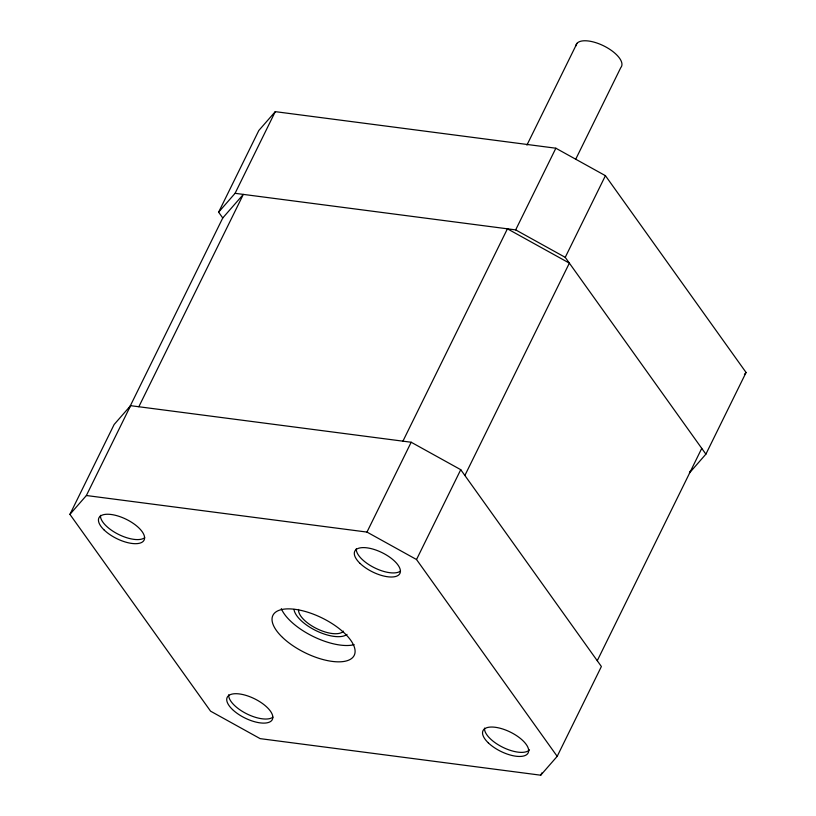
<?xml version="1.0" encoding="UTF-8"?>
<svg xmlns="http://www.w3.org/2000/svg" width="816" height="816" viewBox="0 0 816 816"><rect width="100%" height="100%" fill="white"/><g stroke="black" fill="none" stroke-linecap="round" stroke-linejoin="round"><path stroke-width="1.22" d="M69.921 514.366L114.128 424.524L130.591 405.674L411.182 442.241L460.744 469.69L601.392 666.509L557.185 756.35L540.722 775.2L260.141 738.633L210.579 711.175L69.921 514.366L86.384 495.516L130.591 405.674M128.938 408.622L222.758 217.964L218.627 212.17L258.815 130.499L275.278 111.649L555.859 148.216L605.421 175.675L746.079 372.484L705.891 454.155L689.428 473.005L690.54 470.74M218.627 212.17L235.079 193.321L275.278 111.649M138.842 406.745L243.341 194.392L222.758 217.964M526.922 145.105L576.994 43.34M402.931 441.16L507.419 228.806L569.364 263.129L464.875 475.483M86.384 495.516L366.976 532.083L411.182 442.241M235.079 193.321L515.671 229.888L555.859 148.216M575.79 159.079L620.792 67.606A25.174 10.761 26.2 0 0 603.248 45.635A25.174 10.761 26.2 0 0 575.851 45.91M557.185 756.35L416.527 559.531L460.744 469.69M705.891 454.155L565.233 257.346L605.421 175.675M540.722 775.2L541.844 772.925M597.261 660.715L701.75 448.372M744.427 374.371L746.079 372.484M515.671 229.888L565.233 257.346M366.976 532.083L416.527 559.531M354.164 644.671A45.308 19.36 26.2 0 1 312.865 636.307A45.308 19.36 26.2 0 1 281.306 608.654M347.014 634.399A30.202 12.913 26.2 0 1 316.965 631.115A30.202 12.913 26.2 0 1 293.974 609.399M529.502 749.802A25.174 10.761 26.2 0 1 503.248 747.507A25.174 10.761 26.2 0 1 484.561 728.096M272.962 717.142A25.174 10.761 26.2 0 1 246.442 713.684A25.174 10.761 26.2 0 1 228.735 694.763M400.544 571.027A25.174 10.761 26.2 0 1 374.024 567.579A25.174 10.761 26.2 0 1 356.317 548.658M144.718 537.693A25.174 10.761 26.2 0 1 118.198 534.235A25.174 10.761 26.2 0 1 100.49 515.314M343.495 631.156A25.174 10.761 26.2 0 1 317.24 628.861A25.174 10.761 26.2 0 1 298.554 609.46M488.345 742.897A25.174 10.761 26.2 0 0 527.493 753.882A25.174 10.761 26.2 0 0 500.942 728.464A25.174 10.761 26.2 0 0 488.345 742.897M232.519 709.553A25.174 10.761 26.2 0 0 271.667 720.538A25.174 10.761 26.2 0 0 245.116 695.13A25.174 10.761 26.2 0 0 232.519 709.553M360.101 563.448A25.174 10.761 26.2 0 0 399.248 574.433A25.174 10.761 26.2 0 0 372.698 549.025A25.174 10.761 26.2 0 0 360.101 563.448M104.264 530.114A25.174 10.761 26.2 0 0 143.422 541.1A25.174 10.761 26.2 0 0 116.872 515.681A25.174 10.761 26.2 0 0 104.264 530.114M282.509 637.418A45.308 19.36 26.2 0 0 352.981 657.196A45.308 19.36 26.2 0 0 305.184 611.449A45.308 19.36 26.2 0 0 282.509 637.418"/></g></svg>
